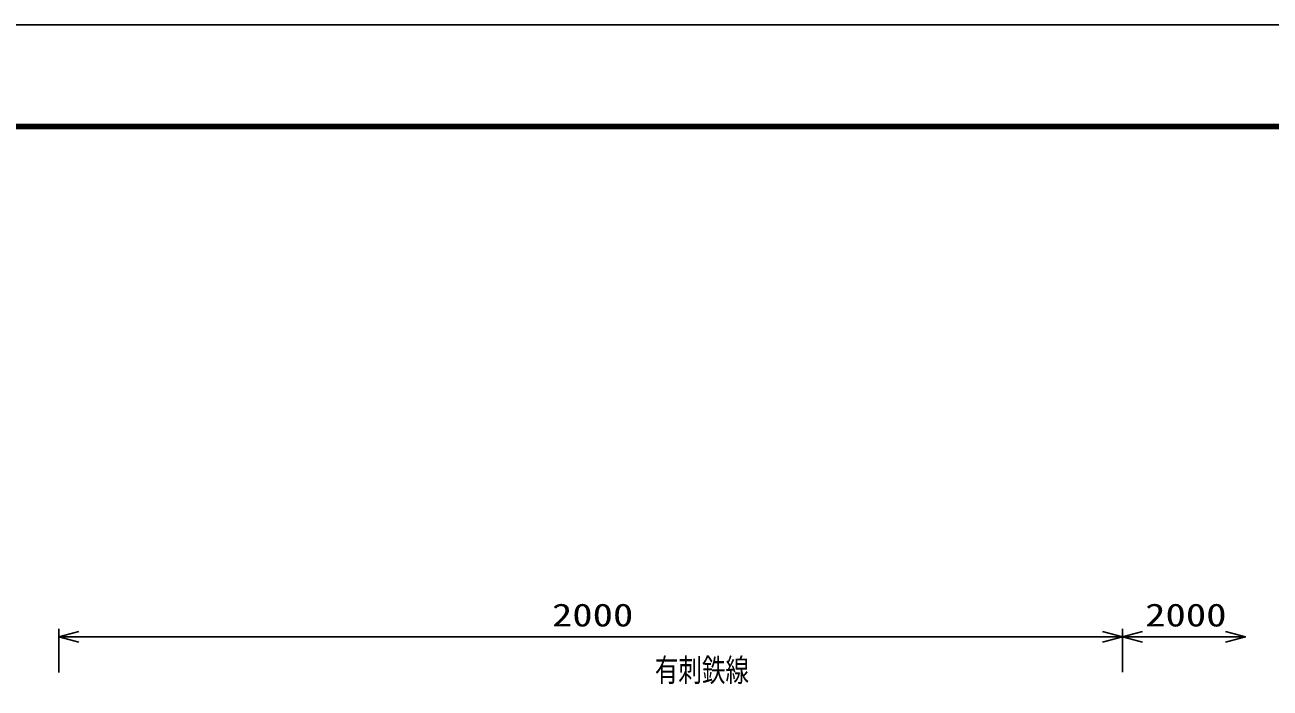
# Model space of a CAD drawing. Units: millimetres, scale not verified. Extents: x -4455 to 4455, y -3150 to 3150.
# Drawn here: x -3227 to -885, y 1901 to 3150 of the extents above; entities that cross this region are included whole.
import ezdxf
from ezdxf.enums import TextEntityAlignment as Align

# ---------------------------------------------------------------- set-up
doc = ezdxf.new("R2010")
doc.units = ezdxf.units.MM
doc.header["$LTSCALE"] = 20
for name, color, linetype, lineweight in [('0-1_0', 7, 'Continuous', 25), ('0-4_EXTCNT-L', 4, 'Continuous', 25), ('0-A_SUNPOU', 1, 'Continuous', 25)]:
    doc.layers.add(name, color=color, linetype=linetype, lineweight=lineweight)
doc.styles.add('ＭＳ ゴシック', font='')
doc.styles.get('ＭＳ ゴシック').set_extended_font_data('MS Gothic')

# ---------------------------------------------------------------- blocks, each defined once
blk = doc.blocks.new('_Open30')
at = {"layer": '0-1_0', "color": 2}
blk.add_line((0, 0), (-20, 0), dxfattribs=at)
blk.add_lwpolyline([(-20, 5.36), (0, 0), (-20, -5.36)], dxfattribs=at)

msp = doc.modelspace()

# ---------------------------------------------------------------- linework, layer by layer
at = {"layer": '0-1_0', "color": 3}
msp.add_lwpolyline([(-4455, 3149.95), (4455, 3149.95), (4455, -3150.05), (-4455, -3150.05)], close=True, dxfattribs=at)
at = {"layer": '0-1_0'}
for points in [[(-4155, 2962.45), (4155, 2962.45), (4155, -2962.55), (-4155, -2962.55)], [(-4153.13, 2960.58), (4153.12, 2960.58), (4153.12, -2960.67), (-4153.13, -2960.67)], [(-4151.25, 2958.7), (4151.25, 2958.7), (4151.25, -2958.8), (-4151.25, -2958.8)], [(-4149.38, 2956.83), (4149.37, 2956.83), (4149.37, -2956.92), (-4149.38, -2956.92)], [(-4147.5, 2954.95), (4147.5, 2954.95), (4147.5, -2955.05), (-4147.5, -2955.05)]]:
    msp.add_lwpolyline(points, close=True, dxfattribs=at)
at = {"layer": '0-4_EXTCNT-L', "color": 1}
for p, q in [((-3162.72, 1930.97), (-3162.72, 2012.69)), ((-1162.72, 1931.03), (-1162.72, 2012.69))]:
    msp.add_line(p, q, dxfattribs=at)
at = {"layer": '0-4_EXTCNT-L', "color": 2}
msp.add_line((-3125.22, 1997.69), (-1200.22, 1997.69), dxfattribs=at)
at = {"layer": '0-A_SUNPOU'}
msp.add_line((-1162.72, 1938.53), (-1162.72, 2012.69), dxfattribs=at)
at = {"layer": '0-A_SUNPOU', "color": 2}
msp.add_line((-1125.22, 1997.69), (-968.99, 1997.69), dxfattribs=at)

# ---------------------------------------------------------------- block references
at = {"layer": '0-4_EXTCNT-L', "xscale": 1.875, "yscale": 1.875, "rotation": 180}
msp.add_blockref('_Open30', (-3162.72, 1997.69), dxfattribs=at)
at = {"layer": '0-4_EXTCNT-L', "xscale": 1.875, "yscale": 1.875}
msp.add_blockref('_Open30', (-1162.72, 1997.69), dxfattribs=at)
at = {"layer": '0-A_SUNPOU', "xscale": 1.875, "yscale": 1.875, "rotation": 180}
msp.add_blockref('_Open30', (-1162.72, 1997.69), dxfattribs=at)
at = {"layer": '0-A_SUNPOU', "xscale": 1.875, "yscale": 1.875}
msp.add_blockref('_Open30', (-931.49, 1997.69), dxfattribs=at)

# ---------------------------------------------------------------- texts
at = {"layer": '0-1_0', "color": 3, "style": 'ＭＳ ゴシック', "width": 0.75}
msp.add_text('有刺鉄線', height=43.26, dxfattribs=at).set_placement((-2042.02, 1900.59), align=Align.BOTTOM_LEFT)
at = {"layer": '0-4_EXTCNT-L', "color": 3, "style": 'ＭＳ ゴシック', "width": 1.3}
msp.add_text('2000', height=43.26, dxfattribs=at).set_placement((-2235.57, 2004.36), align=Align.BOTTOM_LEFT)
at = {"layer": '0-A_SUNPOU', "color": 3, "style": 'ＭＳ ゴシック', "width": 1.3}
msp.add_text('2000', height=43.26, dxfattribs=at).set_placement((-1119.96, 2004.36), align=Align.BOTTOM_LEFT)

doc.saveas('drawing.dxf')
